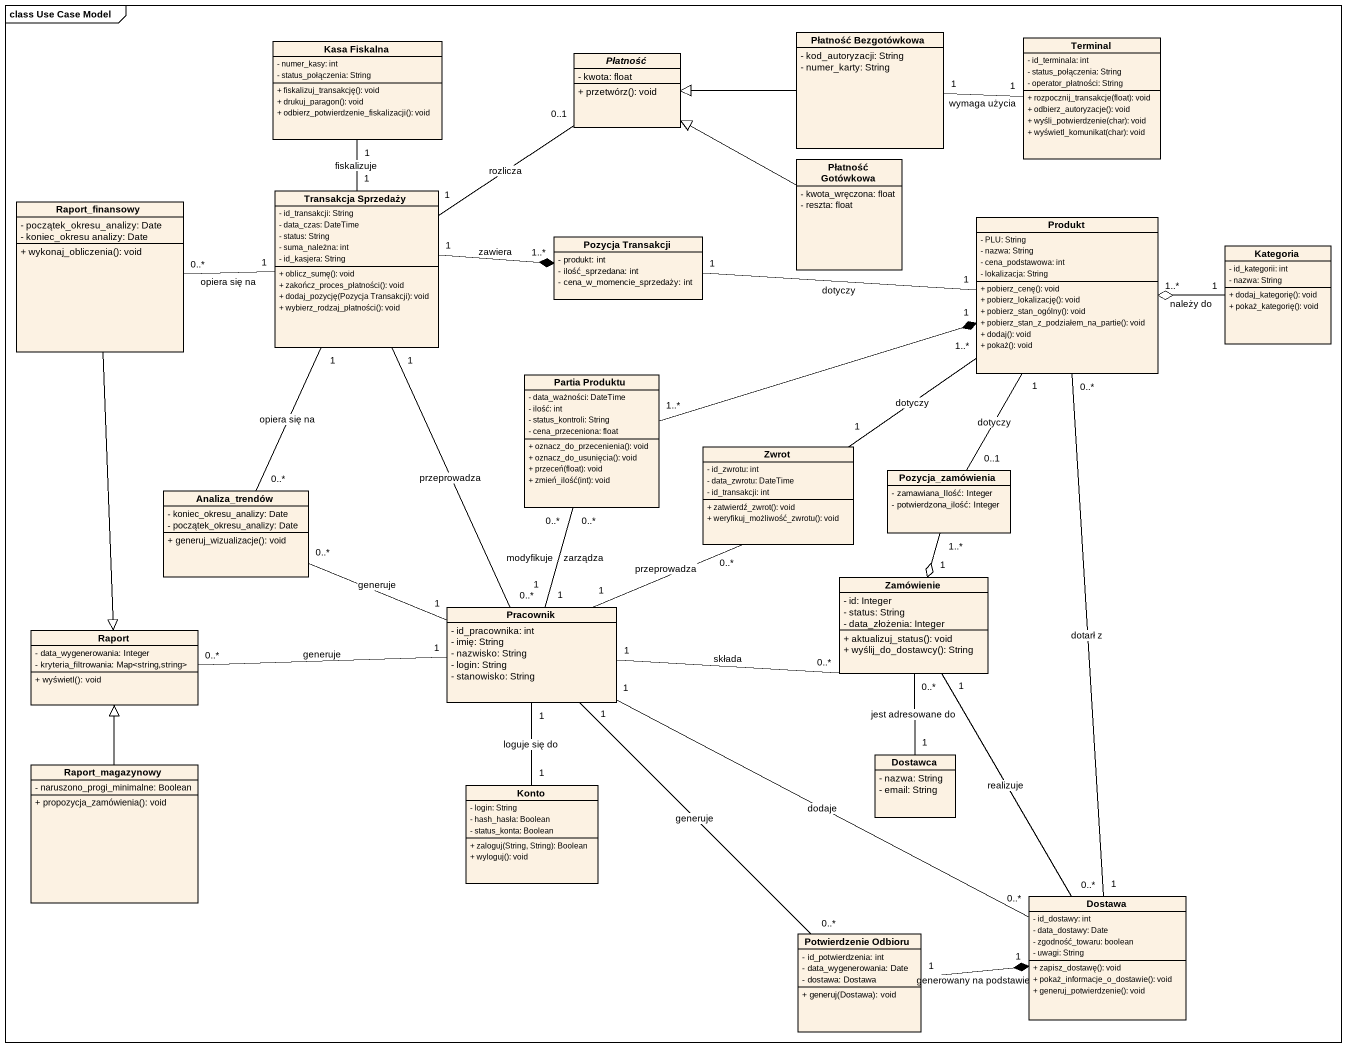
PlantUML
@startuml
mainframe class Use Case Model
hide circle
hide empty members
skinparam classAttributeIconSize 0
class "Płatność Bezgotówkowa" as Płatność_Bezgotówkowa {
  - kod_autoryzacji: String
  - numer_karty: String
}
class Terminal {
  - id_terminala: int
  - status_połączenia: String
  - operator_płatności: String
  + rozpocznij_transakcje(float): void
  + odbierz_autoryzacje(): void
  + wyśli_potwierdzenie(char): void
  + wyświetl_komunikat(char): void
}
class "Kasa Fiskalna" as Kasa_Fiskalna {
  - numer_kasy: int
  - status_połączenia: String
  + fiskalizuj_transakcję(): void
  + drukuj_paragon(): void
  + odbierz_potwierdzenie_fiskalizacji(): void
}
abstract class Płatność {
  - kwota: float
  + przetwórz(): void
}
class "Płatność Gotówkowa" as Płatność_Gotówkowa {
  - kwota_wręczona: float
  - reszta: float
}
class Raport_finansowy {
  - początek_okresu_analizy: Date
  - koniec_okresu analizy: Date
  + wykonaj_obliczenia(): void
}
class "Transakcja Sprzedaży" as Transakcja_Sprzedaży {
  - id_transakcji: String
  - data_czas: DateTime
  - status: String
  - suma_należna: int
  - id_kasjera: String
  + oblicz_sumę(): void
  + zakończ_proces_płatności(): void
  + dodaj_pozycję(Pozycja Transakcji): void
  + wybierz_rodzaj_płatności(): void
}
class "Pozycja Transakcji" as Pozycja_Transakcji {
  - produkt: int
  - ilość_sprzedana: int
  - cena_w_momencie_sprzedaży: int
}
class Produkt {
  - PLU: String
  - nazwa: String
  - cena_podstawowa: int
  - lokalizacja: String
  + pobierz_cenę(): void
  + pobierz_lokalizację(): void
  + pobierz_stan_ogólny(): void
  + pobierz_stan_z_podziałem_na_partie(): void
  + dodaj(): void
  + pokaż(): void
}
class Kategoria {
  - id_kategorii: int
  - nazwa: String
  + dodaj_kategorię(): void
  + pokaż_kategorię(): void
}
class "Partia Produktu" as Partia_Produktu {
  - data_ważności: DateTime
  - ilość: int
  - status_kontroli: String
  - cena_przeceniona: float
  + oznacz_do_przecenienia(): void
  + oznacz_do_usunięcia(): void
  + przeceń(float): void
  + zmień_ilość(int): void
}
class Zwrot {
  - id_zwrotu: int
  - data_zwrotu: DateTime
  - id_transakcji: int
  + zatwierdź_zwrot(): void
  + weryfikuj_możliwość_zwrotu(): void
}
class Pozycja_zamówienia {
  - zamawiana_Ilość: Integer
  - potwierdzona_ilość: Integer
}
class Analiza_trendów {
  - koniec_okresu_analizy: Date
  - początek_okresu_analizy: Date
  + generuj_wizualizacje(): void
}
class Pracownik {
  - id_pracownika: int
  - imię: String
  - nazwisko: String
  - login: String
  - stanowisko: String
}
class Zamówienie {
  - id: Integer
  - status: String
  - data_złożenia: Integer
  + aktualizuj_status(): void
  + wyślij_do_dostawcy(): String
}
class Raport {
  - data_wygenerowania: Integer
  - kryteria_filtrowania: Map<string,string>
  + wyświetl(): void
}
class Raport_magazynowy {
  - naruszono_progi_minimalne: Boolean
  + propozycja_zamówienia(): void
}
class Dostawca {
  - nazwa: String
  - email: String
}
class Konto {
  - login: String
  - hash_hasła: Boolean
  - status_konta: Boolean
  + zaloguj(String, String): Boolean
  + wyloguj(): void
}
class Dostawa {
  - id_dostawy: int
  - data_dostawy: Date
  - zgodność_towaru: boolean
  - uwagi: String
  + zapisz_dostawę(): void
  + pokaż_informacje_o_dostawie(): void
  + generuj_potwierdzenie(): void
}
class "Potwierdzenie Odbioru" as Potwierdzenie_Odbioru {
  - id_potwierdzenia: int
  - data_wygenerowania: Date
  - dostawa: Dostawa
  + generuj(Dostawa): void
}
Płatność_Bezgotówkowa "1" -right- "1" Terminal : wymaga użycia
Płatność_Bezgotówkowa -left-|> Płatność
Płatność_Gotówkowa -left-|> Płatność
Raport_finansowy --|> Raport
Transakcja_Sprzedaży "1" -up- "1" Kasa_Fiskalna : fiskalizuje
Transakcja_Sprzedaży "1" -up- "0..1" Płatność : rozlicza
Transakcja_Sprzedaży "1" -left- "0..*" Raport_finansowy : opiera się na
Transakcja_Sprzedaży "1" -right-* "1..*" Pozycja_Transakcji : zawiera
Transakcja_Sprzedaży "1" -- "0..*" Analiza_trendów : opiera się na
Pozycja_Transakcji "1" -right- "1" Produkt : dotyczy
Kategoria "1" -left-o "1..*" Produkt : należy do
Partia_Produktu "1..*" -right-* "1" Produkt
Zwrot "1" -up- "1..*" Produkt : dotyczy
Pozycja_zamówienia "0..1" -up- "1" Produkt : dotyczy
Pozycja_zamówienia "1..*" --o "1" Zamówienie
Pracownik "0..*" -up- "1" Transakcja_Sprzedaży : przeprowadza
Pracownik "1" -up- "0..*" Partia_Produktu : zarządza
Pracownik "1" -up- "0..*" Partia_Produktu : modyfikuje
Pracownik "1" -up- "0..*" Zwrot : przeprowadza
Pracownik "1" -left- "0..*" Analiza_trendów : generuje
Pracownik "1" -right- "0..*" Zamówienie : składa
Pracownik "1" -left- "0..*" Raport : generuje
Pracownik "1" -right- "0..*" Dostawa : dodaje
Pracownik "1" -- "0..*" Potwierdzenie_Odbioru : generuje
Zamówienie "0..*" -- "1" Dostawca : jest adresowane do
Zamówienie "1" -- "0..*" Dostawa : realizuje
Raport_magazynowy -up-|> Raport
Konto "1" -up- "1" Pracownik : loguje się do
Dostawa "1" -up- "0..*" Produkt : dotarł z
Potwierdzenie_Odbioru "1" -right-* "1" Dostawa : generowany na podstawie
@enduml
